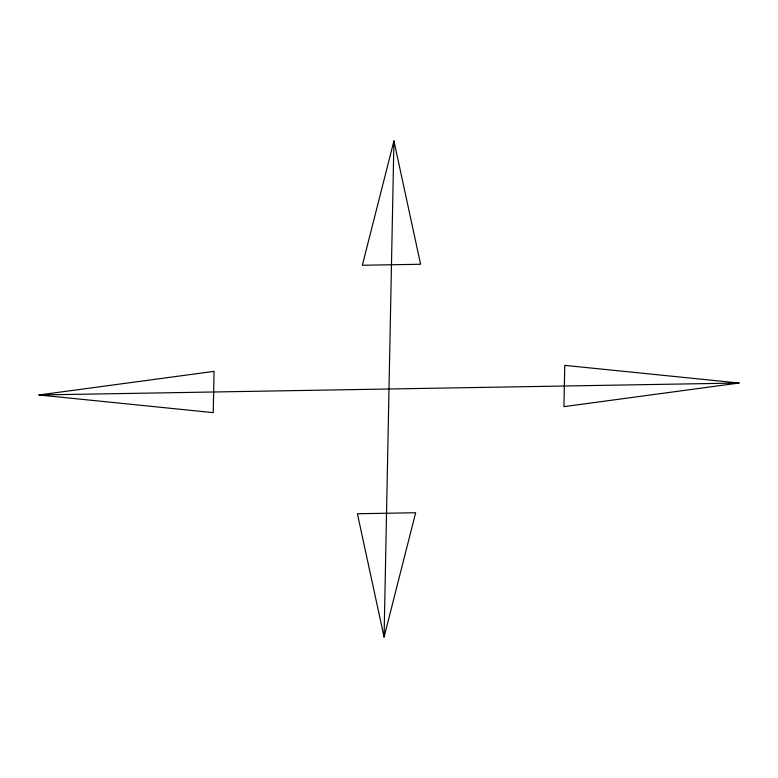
<?xml version="1.0" encoding="UTF-8"?>
<svg xmlns="http://www.w3.org/2000/svg" width="778" height="778" viewBox="0 0 778 778"><rect width="100%" height="100%" fill="white"/><g stroke="black" fill="none" stroke-linecap="round" stroke-linejoin="round"><path stroke-width="1.17" d="M384.069 637.056L415.656 512.741L357.403 513.743L384.069 637.056L393.931 140.944L420.597 264.257L362.344 265.259L393.931 140.944M38.9 394.971L214.057 371.359L213.24 412.632L38.9 394.971L739.1 383.029L564.76 365.368L563.943 406.641L739.1 383.029"/></g></svg>
